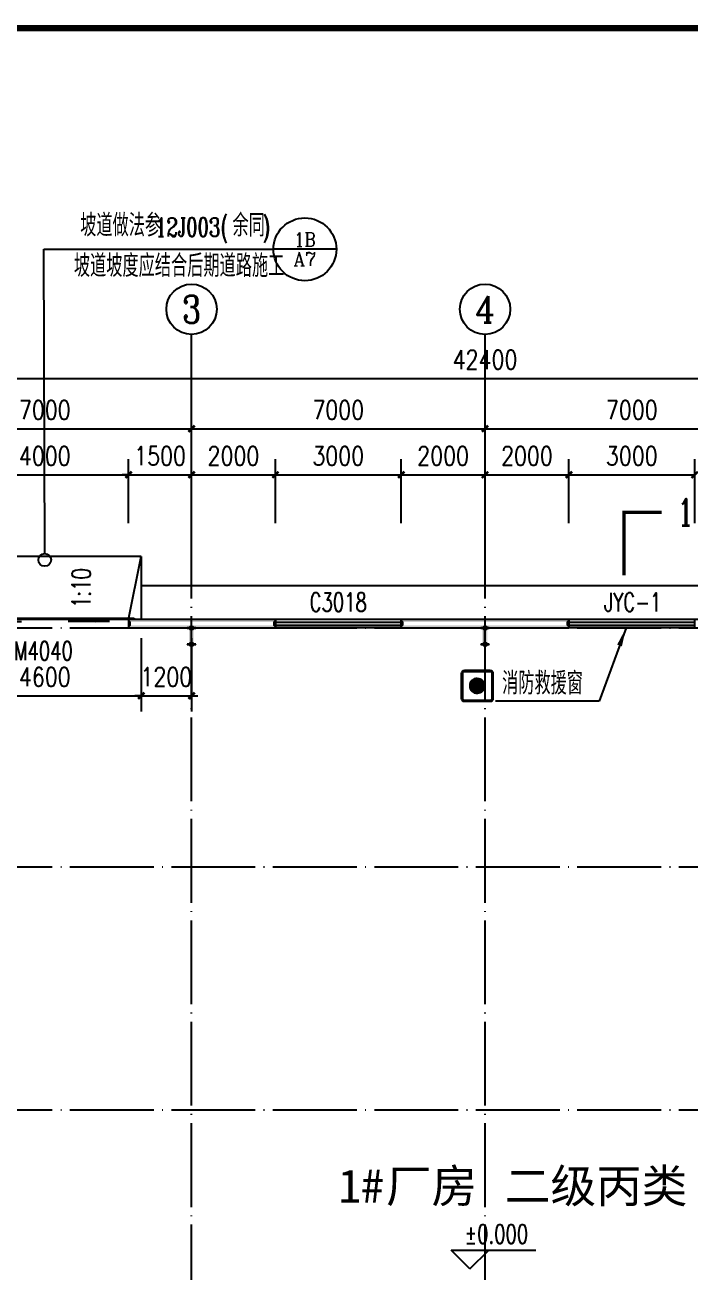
# Model space of a CAD drawing. Extents: x -21908402 to 2004492, y 83987 to 5079726.
# Drawn here: x 1843519 to 1859380, y 367807 to 397562 of the extents above; entities that cross this region are included whole.
import ezdxf
from ezdxf.enums import TextEntityAlignment as Align

# ---------------------------------------------------------------- set-up
doc = ezdxf.new("R2010")
doc.units = 0
doc.header["$LTSCALE"] = 1000
doc.linetypes.add('DOTE', pattern=[2.42, 2, -0.2, 0.02, -0.2])
doc.layers.get('0').update_dxf_attribs({"linetype": 'CONTINUOUS'})
doc.layers.get('DEFPOINTS').update_dxf_attribs({"linetype": 'CONTINUOUS'})
for name, color, linetype in [('AXIS', 3, 'CONTINUOUS'), ('AXIS_TEXT', 7, 'CONTINUOUS'), ('COLUMN', 9, 'CONTINUOUS'), ('DIM_ELEV', 3, 'CONTINUOUS'), ('DIM_LEAD', 3, 'CONTINUOUS'), ('DIM_SYMB', 3, 'CONTINUOUS'), ('DOTE', 1, 'DOTE'), ('GROUND', 2, 'CONTINUOUS'), ('PUB_DIM', 3, 'CONTINUOUS'), ('PUB_TEXT', 7, 'CONTINUOUS'), ('PUB_TITLE', 4, 'CONTINUOUS'), ('PUB_WALL', 9, 'CONTINUOUS'), ('STAIR', 2, 'CONTINUOUS'), ('WALL', 6, 'CONTINUOUS'), ('WINDOW', 94, 'CONTINUOUS'), ('WINDOW_TEXT', 7, 'CONTINUOUS'), ('XF-灭火救援窗', 1, 'CONTINUOUS')]:
    doc.layers.add(name, color=color, linetype=linetype)
doc.styles.add('_TCH_AXIS', font='COMPLEX', dxfattribs={"bigfont": 'GBCBIG'})
doc.styles.add('_TCH_DIM', font='SIMPLEX', dxfattribs={"bigfont": 'GBCBIG'})
doc.styles.add('_TCH_DYN', font='')
doc.styles.add('_TCH_LABEL', font='COMPLEX', dxfattribs={"bigfont": 'GBCBIG'})
doc.styles.add('_TCH_WINDOW', font='SIMPLEX', dxfattribs={"bigfont": 'GBCBIG'})
doc.styles.add('COMPLEX', font='COMPLEX')
doc.styles.add('DIM_FONT', font='simplex.shx', dxfattribs={"width": 0.8})
doc.styles.get('_TCH_DYN').set_extended_font_data('SimSun')
doc.dimstyles.new('DIMN150', dxfattribs={"dimscale": 1.5, "dimtxt": 300, "dimasz": 100, "dimexe": 250, "dimexo": 300, "dimgap": 150, "dimtad": 1, "dimdec": 0, "dimzin": 0, "dimtxsty": 'DIM_FONT', "dimblk": 'ARCHTICK', "dimcen": 0.09, "dimclrt": 7, "dimazin": 3, "dimtfac": 1, "dimtdec": 0, "dimtix": 1, "dimtmove": 0, "dimatfit": 3, "dimtolj": 1, "dimtzin": 0})

# ---------------------------------------------------------------- blocks, each defined once
blk = doc.blocks.new('XF-灭火救援窗图例')
at = {"layer": 'XF-灭火救援窗'}
h = blk.add_hatch(color=256, dxfattribs=at)
h.dxf.hatch_style = 1
h.paths.add_polyline_path([(0, 110, 1), (0, 350, 1)])
for points in [[(-200, -20), (200, -20, 0.414214), (250, 30), (250, 430, 0.414214), (200, 480), (-200, 480, 0.414214), (-250, 430), (-250, 30, 0.414214)], [(-210, 0), (210, 0, 0.414214), (230, 20), (230, 440, 0.414214), (210, 460), (-210, 460, 0.414214), (-230, 440), (-230, 20, 0.414214)]]:
    blk.add_lwpolyline(points, format="xyb", close=True, dxfattribs=at)
for points in [[(0, 350, 1), (0, 110, 30.793651)], [(0, 350, -1), (0, 110, -30.793651)]]:
    blk.add_lwpolyline(points, format="xyb", dxfattribs=at)
blk = doc.blocks.new('_ARCHTICK')
at = {"color": 0, "linetype": 'BYBLOCK', "const_width": 0.4}
blk.add_lwpolyline([(-0.5, -0.5), (0.5, 0.5)], dxfattribs=at)
blk = doc.blocks.new('*D130')
at = {"layer": 'DEFPOINTS', "color": 0}
for p in [(1841691, 383378), (1846291, 383378), (1846291, 381557)]:
    blk.add_point(p, dxfattribs=at)
at = {"layer": 'PUB_DIM', "color": 0}
for p, q in [((1841691, 382928), (1841691, 381182)), ((1846291, 382928), (1846291, 381182)), ((1841691, 381557), (1846291, 381557))]:
    blk.add_line(p, q, dxfattribs=at)
at = {"layer": 'PUB_DIM', "color": 0, "xscale": 150, "yscale": 150, "zscale": 150, "rotation": 180}
blk.add_blockref('_ARCHTICK', (1841691, 381557), dxfattribs=at)
at = {"layer": 'PUB_DIM', "color": 0, "xscale": 150, "yscale": 150, "zscale": 150}
blk.add_blockref('_ARCHTICK', (1846291, 381557), dxfattribs=at)
at = {"layer": 'PUB_DIM', "color": 7, "insert": (1843991, 382007), "char_height": 450, "attachment_point": 5, "style": 'DIM_FONT'}
blk.add_mtext('\\A1;4600', dxfattribs=at)
blk = doc.blocks.new('*D131')
at = {"layer": 'DEFPOINTS', "color": 0}
for p in [(1846291, 383378), (1847491, 383378), (1847491, 381557)]:
    blk.add_point(p, dxfattribs=at)
at = {"layer": 'PUB_DIM', "color": 0}
for p, q in [((1846291, 382928), (1846291, 381182)), ((1847491, 382928), (1847491, 381182)), ((1846291, 381557), (1846141, 381557)), ((1846291, 381557), (1847491, 381557)), ((1847491, 381557), (1847641, 381557))]:
    blk.add_line(p, q, dxfattribs=at)
at = {"layer": 'PUB_DIM', "color": 0, "xscale": 150, "yscale": 150, "zscale": 150}
blk.add_blockref('_ARCHTICK', (1846291, 381557), dxfattribs=at)
at = {"layer": 'PUB_DIM', "color": 0, "xscale": 150, "yscale": 150, "zscale": 150, "rotation": 180}
blk.add_blockref('_ARCHTICK', (1847491, 381557), dxfattribs=at)
at = {"layer": 'PUB_DIM', "color": 7, "insert": (1846891, 382007), "char_height": 450, "attachment_point": 5, "style": 'DIM_FONT'}
blk.add_mtext('\\A1;1200', dxfattribs=at)
blk = doc.blocks.new('*D350')
at = {"layer": 'DEFPOINTS', "color": 0}
for p in [(1859491, 386830), (1856491, 385228), (1859491, 385228)]:
    blk.add_point(p, dxfattribs=at)
at = {"layer": 'PUB_DIM', "color": 0}
for p, q in [((1856491, 385678), (1856491, 387205)), ((1859491, 385678), (1859491, 387205)), ((1856491, 386830), (1859491, 386830))]:
    blk.add_line(p, q, dxfattribs=at)
at = {"layer": 'PUB_DIM', "color": 0, "xscale": 150, "yscale": 150, "zscale": 150, "rotation": 180}
blk.add_blockref('_ARCHTICK', (1856491, 386830), dxfattribs=at)
at = {"layer": 'PUB_DIM', "color": 0, "xscale": 150, "yscale": 150, "zscale": 150}
blk.add_blockref('_ARCHTICK', (1859491, 386830), dxfattribs=at)
at = {"layer": 'PUB_DIM', "color": 7, "insert": (1857991, 387280), "char_height": 450, "attachment_point": 5, "style": 'DIM_FONT'}
blk.add_mtext('\\A1;3000', dxfattribs=at)
blk = doc.blocks.new('*D351')
at = {"layer": 'DEFPOINTS', "color": 0}
for p in [(1856491, 386830), (1854491, 385228), (1856491, 385228)]:
    blk.add_point(p, dxfattribs=at)
at = {"layer": 'PUB_DIM', "color": 0}
for p, q in [((1854491, 385678), (1854491, 387205)), ((1856491, 385678), (1856491, 387205)), ((1854491, 386830), (1856491, 386830))]:
    blk.add_line(p, q, dxfattribs=at)
at = {"layer": 'PUB_DIM', "color": 0, "xscale": 150, "yscale": 150, "zscale": 150, "rotation": 180}
blk.add_blockref('_ARCHTICK', (1854491, 386830), dxfattribs=at)
at = {"layer": 'PUB_DIM', "color": 0, "xscale": 150, "yscale": 150, "zscale": 150}
blk.add_blockref('_ARCHTICK', (1856491, 386830), dxfattribs=at)
at = {"layer": 'PUB_DIM', "color": 7, "insert": (1855491, 387280), "char_height": 450, "attachment_point": 5, "style": 'DIM_FONT'}
blk.add_mtext('\\A1;2000', dxfattribs=at)
blk = doc.blocks.new('*D352')
at = {"layer": 'DEFPOINTS', "color": 0}
for p in [(1854491, 386830), (1852491, 385228), (1854491, 385228)]:
    blk.add_point(p, dxfattribs=at)
at = {"layer": 'PUB_DIM', "color": 0}
for p, q in [((1852491, 385678), (1852491, 387205)), ((1854491, 385678), (1854491, 387205)), ((1852491, 386830), (1854491, 386830))]:
    blk.add_line(p, q, dxfattribs=at)
at = {"layer": 'PUB_DIM', "color": 0, "xscale": 150, "yscale": 150, "zscale": 150, "rotation": 180}
blk.add_blockref('_ARCHTICK', (1852491, 386830), dxfattribs=at)
at = {"layer": 'PUB_DIM', "color": 0, "xscale": 150, "yscale": 150, "zscale": 150}
blk.add_blockref('_ARCHTICK', (1854491, 386830), dxfattribs=at)
at = {"layer": 'PUB_DIM', "color": 7, "insert": (1853491, 387280), "char_height": 450, "attachment_point": 5, "style": 'DIM_FONT'}
blk.add_mtext('\\A1;2000', dxfattribs=at)
blk = doc.blocks.new('*D353')
at = {"layer": 'DEFPOINTS', "color": 0}
for p in [(1852491, 386830), (1849491, 385228), (1852491, 385228)]:
    blk.add_point(p, dxfattribs=at)
at = {"layer": 'PUB_DIM', "color": 0}
for p, q in [((1849491, 385678), (1849491, 387205)), ((1852491, 385678), (1852491, 387205)), ((1849491, 386830), (1852491, 386830))]:
    blk.add_line(p, q, dxfattribs=at)
at = {"layer": 'PUB_DIM', "color": 0, "xscale": 150, "yscale": 150, "zscale": 150, "rotation": 180}
blk.add_blockref('_ARCHTICK', (1849491, 386830), dxfattribs=at)
at = {"layer": 'PUB_DIM', "color": 0, "xscale": 150, "yscale": 150, "zscale": 150}
blk.add_blockref('_ARCHTICK', (1852491, 386830), dxfattribs=at)
at = {"layer": 'PUB_DIM', "color": 7, "insert": (1850991, 387280), "char_height": 450, "attachment_point": 5, "style": 'DIM_FONT'}
blk.add_mtext('\\A1;3000', dxfattribs=at)
blk = doc.blocks.new('*D354')
at = {"layer": 'DEFPOINTS', "color": 0}
for p in [(1849491, 386830), (1847491, 385228), (1849491, 385228)]:
    blk.add_point(p, dxfattribs=at)
at = {"layer": 'PUB_DIM', "color": 0}
for p, q in [((1847491, 385678), (1847491, 387205)), ((1849491, 385678), (1849491, 387205)), ((1847491, 386830), (1849491, 386830))]:
    blk.add_line(p, q, dxfattribs=at)
at = {"layer": 'PUB_DIM', "color": 0, "xscale": 150, "yscale": 150, "zscale": 150, "rotation": 180}
blk.add_blockref('_ARCHTICK', (1847491, 386830), dxfattribs=at)
at = {"layer": 'PUB_DIM', "color": 0, "xscale": 150, "yscale": 150, "zscale": 150}
blk.add_blockref('_ARCHTICK', (1849491, 386830), dxfattribs=at)
at = {"layer": 'PUB_DIM', "color": 7, "insert": (1848491, 387280), "char_height": 450, "attachment_point": 5, "style": 'DIM_FONT'}
blk.add_mtext('\\A1;2000', dxfattribs=at)
blk = doc.blocks.new('*D355')
at = {"layer": 'DEFPOINTS', "color": 0}
for p in [(1847491, 386830), (1845991, 385228), (1847491, 385228)]:
    blk.add_point(p, dxfattribs=at)
at = {"layer": 'PUB_DIM', "color": 0}
for p, q in [((1845991, 385678), (1845991, 387205)), ((1847491, 385678), (1847491, 387205)), ((1845991, 386830), (1845841, 386830)), ((1845991, 386830), (1847491, 386830)), ((1847491, 386830), (1847641, 386830))]:
    blk.add_line(p, q, dxfattribs=at)
at = {"layer": 'PUB_DIM', "color": 0, "xscale": 150, "yscale": 150, "zscale": 150}
blk.add_blockref('_ARCHTICK', (1845991, 386830), dxfattribs=at)
at = {"layer": 'PUB_DIM', "color": 0, "xscale": 150, "yscale": 150, "zscale": 150, "rotation": 180}
blk.add_blockref('_ARCHTICK', (1847491, 386830), dxfattribs=at)
at = {"layer": 'PUB_DIM', "color": 7, "insert": (1846741, 387280), "char_height": 450, "attachment_point": 5, "style": 'DIM_FONT'}
blk.add_mtext('\\A1;1500', dxfattribs=at)
blk = doc.blocks.new('*D356')
at = {"layer": 'DEFPOINTS', "color": 0}
for p in [(1845991, 386830), (1841991, 385228), (1845991, 385228)]:
    blk.add_point(p, dxfattribs=at)
at = {"layer": 'PUB_DIM', "color": 0}
for p, q in [((1841991, 385678), (1841991, 387205)), ((1845991, 385678), (1845991, 387205)), ((1841991, 386830), (1845991, 386830))]:
    blk.add_line(p, q, dxfattribs=at)
at = {"layer": 'PUB_DIM', "color": 0, "xscale": 150, "yscale": 150, "zscale": 150, "rotation": 180}
blk.add_blockref('_ARCHTICK', (1841991, 386830), dxfattribs=at)
at = {"layer": 'PUB_DIM', "color": 0, "xscale": 150, "yscale": 150, "zscale": 150}
blk.add_blockref('_ARCHTICK', (1845991, 386830), dxfattribs=at)
at = {"layer": 'PUB_DIM', "color": 7, "insert": (1843991, 387280), "char_height": 450, "attachment_point": 5, "style": 'DIM_FONT'}
blk.add_mtext('\\A1;4000', dxfattribs=at)
blk = doc.blocks.new('*D381')
at = {"layer": 'AXIS', "color": 0}
for p, q in [((1840491, 384628), (1840491, 388303)), ((1847491, 384628), (1847491, 388303)), ((1840491, 387928), (1847491, 387928))]:
    blk.add_line(p, q, dxfattribs=at)
at = {"layer": 'DEFPOINTS', "color": 0}
for p in [(1847491, 387928), (1840491, 384178), (1847491, 384178)]:
    blk.add_point(p, dxfattribs=at)
at = {"layer": 'AXIS', "color": 0, "xscale": 150, "yscale": 150, "zscale": 150, "rotation": 180}
blk.add_blockref('_ARCHTICK', (1840491, 387928), dxfattribs=at)
at = {"layer": 'AXIS', "color": 0, "xscale": 150, "yscale": 150, "zscale": 150}
blk.add_blockref('_ARCHTICK', (1847491, 387928), dxfattribs=at)
at = {"layer": 'AXIS', "color": 7, "insert": (1843991, 388378), "char_height": 450, "attachment_point": 5, "style": 'DIM_FONT'}
blk.add_mtext('\\A1;7000', dxfattribs=at)
blk = doc.blocks.new('*D382')
at = {"layer": 'AXIS', "color": 0}
for p, q in [((1847491, 384628), (1847491, 388303)), ((1854491, 384628), (1854491, 388303)), ((1847491, 387928), (1854491, 387928))]:
    blk.add_line(p, q, dxfattribs=at)
at = {"layer": 'DEFPOINTS', "color": 0}
for p in [(1854491, 387928), (1847491, 384178), (1854491, 384178)]:
    blk.add_point(p, dxfattribs=at)
at = {"layer": 'AXIS', "color": 0, "xscale": 150, "yscale": 150, "zscale": 150, "rotation": 180}
blk.add_blockref('_ARCHTICK', (1847491, 387928), dxfattribs=at)
at = {"layer": 'AXIS', "color": 0, "xscale": 150, "yscale": 150, "zscale": 150}
blk.add_blockref('_ARCHTICK', (1854491, 387928), dxfattribs=at)
at = {"layer": 'AXIS', "color": 7, "insert": (1850991, 388378), "char_height": 450, "attachment_point": 5, "style": 'DIM_FONT'}
blk.add_mtext('\\A1;7000', dxfattribs=at)
blk = doc.blocks.new('*D383')
at = {"layer": 'AXIS', "color": 0}
for p, q in [((1854491, 384628), (1854491, 388303)), ((1861491, 384628), (1861491, 388303)), ((1854491, 387928), (1861491, 387928))]:
    blk.add_line(p, q, dxfattribs=at)
at = {"layer": 'DEFPOINTS', "color": 0}
for p in [(1861491, 387928), (1854491, 384178), (1861491, 384178)]:
    blk.add_point(p, dxfattribs=at)
at = {"layer": 'AXIS', "color": 0, "xscale": 150, "yscale": 150, "zscale": 150, "rotation": 180}
blk.add_blockref('_ARCHTICK', (1854491, 387928), dxfattribs=at)
at = {"layer": 'AXIS', "color": 0, "xscale": 150, "yscale": 150, "zscale": 150}
blk.add_blockref('_ARCHTICK', (1861491, 387928), dxfattribs=at)
at = {"layer": 'AXIS', "color": 7, "insert": (1857991, 388378), "char_height": 450, "attachment_point": 5, "style": 'DIM_FONT'}
blk.add_mtext('\\A1;7000', dxfattribs=at)
blk = doc.blocks.new('*D387')
at = {"layer": 'AXIS', "color": 0}
for p, q in [((1833291, 384628), (1833291, 389503)), ((1875691, 384628), (1875691, 389503)), ((1833291, 389128), (1875691, 389128))]:
    blk.add_line(p, q, dxfattribs=at)
at = {"layer": 'DEFPOINTS', "color": 0}
for p in [(1875691, 389128), (1833291, 384178), (1875691, 384178)]:
    blk.add_point(p, dxfattribs=at)
at = {"layer": 'AXIS', "color": 0, "xscale": 150, "yscale": 150, "zscale": 150, "rotation": 180}
blk.add_blockref('_ARCHTICK', (1833291, 389128), dxfattribs=at)
at = {"layer": 'AXIS', "color": 0, "xscale": 150, "yscale": 150, "zscale": 150}
blk.add_blockref('_ARCHTICK', (1875691, 389128), dxfattribs=at)
at = {"layer": 'AXIS', "color": 7, "insert": (1854491, 389578), "char_height": 450, "attachment_point": 5, "style": 'DIM_FONT'}
blk.add_mtext('\\A1;42400', dxfattribs=at)
blk = doc.blocks.new('_AXISO')
blk.add_circle((0, 0), 0.5)
at = {"layer": 'AXIS_TEXT', "style": 'COMPLEX', "width": 1.041667}
blk.add_attdef('A', text='', height=0.56, dxfattribs=at).set_placement((-0.25, -0.28), (0.25, -0.28), align=Align.FIT)
blk = doc.blocks.new('$WINLIB2D$00000001')
at = {"color": 0}
for points in [[(-0.5, 0.5), (-0.5, -0.5)], [(-0.5, 0.5), (0.5, 0.5)], [(0.5, -0.5), (0.5, 0.5)], [(0.5, 0.1667), (-0.5, 0.1667)], [(0.5, -0.1667), (-0.5, -0.1667)], [(-0.5, -0.5), (0.5, -0.5)]]:
    blk.add_lwpolyline(points, dxfattribs=at)
blk = doc.blocks.new('$DORLIB2D$00000130')
at = {"color": 0, "linetype": 'CONTINUOUS'}
for p, q in [((-0.5333, 0.6601), (-0.5333, 0.5127)), ((0, 0.6601), (-0.5333, 0.6601)), ((0, 0.5127), (0, 0.6601)), ((0.5333, 0.6601), (0, 0.6601)), ((0.5333, 0.6601), (0.5333, 0.5127)), ((0, 0.5127), (-0.5333, 0.5127)), ((0.5333, 0.5127), (0, 0.5127)), ((-0.3853, 0.2694), (-0.1396, 0.2694)), ((-0.3853, 0.2694), (-0.2999, 0.2144)), ((-0.2999, 0.2144), (-0.2999, 0.2694)), ((0.3853, 0.2694), (0.1396, 0.2694)), ((0.2999, 0.2144), (0.2999, 0.2694)), ((0.3853, 0.2694), (0.2999, 0.2144))]:
    blk.add_line(p, q, dxfattribs=at)

msp = doc.modelspace()

# ---------------------------------------------------------------- hatches: boundary and pattern name
at = {"layer": 'COLUMN'}
for points in [[(1847391, 383178.4), (1847391, 383168.4), (1847451, 383228.4), (1847451, 383118.4)], [(1847391, 383168.4), (1847478.8, 383168.4), (1847503.7, 383228.4), (1847451, 383228.4)], [(1847591, 383178.4), (1847391, 383178.4), (1847451, 383118.4), (1847531, 383118.4)], [(1847489.8, 383163.4), (1847494.8, 383168.4), (1847470, 383228.4), (1847429.8, 383188.3)], [(1847489.8, 382793.4), (1847489.8, 383163.4), (1847429.8, 383188.3), (1847429.8, 382768.6)], [(1847494.8, 383168.4), (1847591, 383168.4), (1847531, 383228.4), (1847470, 383228.4)], [(1847478.8, 383168.4), (1847483.8, 383163.4), (1847543.8, 383188.3), (1847503.7, 383228.4)], [(1847483.8, 383163.4), (1847483.8, 382793.4), (1847543.8, 382768.6), (1847543.8, 383188.3)], [(1847591, 383168.4), (1847591, 383178.4), (1847531, 383118.4), (1847531, 383228.4)], [(1854391, 383178.4), (1854391, 383168.4), (1854451, 383228.4), (1854451, 383118.4)], [(1854391, 383168.4), (1854478.8, 383168.4), (1854503.7, 383228.4), (1854451, 383228.4)], [(1854591, 383178.4), (1854391, 383178.4), (1854451, 383118.4), (1854531, 383118.4)], [(1854489.8, 383163.4), (1854494.8, 383168.4), (1854470, 383228.4), (1854429.8, 383188.3)], [(1854489.8, 382793.4), (1854489.8, 383163.4), (1854429.8, 383188.3), (1854429.8, 382768.6)], [(1854494.8, 383168.4), (1854591, 383168.4), (1854531, 383228.4), (1854470, 383228.4)], [(1854478.8, 383168.4), (1854483.8, 383163.4), (1854543.8, 383188.3), (1854503.7, 383228.4)], [(1854483.8, 383163.4), (1854483.8, 382793.4), (1854543.8, 382768.6), (1854543.8, 383188.3)], [(1854591, 383168.4), (1854591, 383178.4), (1854531, 383118.4), (1854531, 383228.4)], [(1847391, 382778.4), (1847591, 382778.4), (1847531, 382838.4), (1847451, 382838.4)], [(1847391, 382788.4), (1847391, 382778.4), (1847451, 382838.4), (1847451, 382728.4)], [(1847478.8, 382788.4), (1847391, 382788.4), (1847451, 382728.4), (1847503.7, 382728.4)], [(1847494.8, 382788.4), (1847489.8, 382793.4), (1847429.8, 382768.6), (1847470, 382728.4)], [(1847591, 382788.4), (1847494.8, 382788.4), (1847470, 382728.4), (1847531, 382728.4)], [(1847483.8, 382793.4), (1847478.8, 382788.4), (1847503.7, 382728.4), (1847543.8, 382768.6)], [(1847591, 382778.4), (1847591, 382788.4), (1847531, 382728.4), (1847531, 382838.4)], [(1854391, 382778.4), (1854591, 382778.4), (1854531, 382838.4), (1854451, 382838.4)], [(1854391, 382788.4), (1854391, 382778.4), (1854451, 382838.4), (1854451, 382728.4)], [(1854478.8, 382788.4), (1854391, 382788.4), (1854451, 382728.4), (1854503.7, 382728.4)], [(1854494.8, 382788.4), (1854489.8, 382793.4), (1854429.8, 382768.6), (1854470, 382728.4)], [(1854591, 382788.4), (1854494.8, 382788.4), (1854470, 382728.4), (1854531, 382728.4)], [(1854483.8, 382793.4), (1854478.8, 382788.4), (1854503.7, 382728.4), (1854543.8, 382768.6)], [(1854591, 382778.4), (1854591, 382788.4), (1854531, 382728.4), (1854531, 382838.4)]]:
    msp.add_hatch(color=256, dxfattribs=at).paths.add_polyline_path(points)
at = {"layer": 'PUB_WALL'}
for points in [[(1847488.9, 383378.4), (1845991.5, 383378.4), (1846051.5, 383318.4), (1847488.9, 383318.4)], [(1845991.5, 383378.4), (1845991.5, 383178.4), (1846051.5, 383238.4), (1846051.5, 383318.4)], [(1849491, 383378.4), (1847488.9, 383378.4), (1847488.9, 383318.4), (1849431, 383318.4)], [(1849491, 383178.4), (1849491, 383378.4), (1849431, 383318.4), (1849431, 383238.4)], [(1854488.9, 383378.4), (1852491, 383378.4), (1852551, 383318.4), (1854488.9, 383318.4)], [(1852491, 383378.4), (1852491, 383178.4), (1852551, 383238.4), (1852551, 383318.4)], [(1856491, 383378.4), (1854488.9, 383378.4), (1854488.9, 383318.4), (1856431, 383318.4)], [(1856491, 383178.4), (1856491, 383378.4), (1856431, 383318.4), (1856431, 383238.4)], [(1845991.5, 383178.4), (1847488.9, 383178.4), (1847488.9, 383238.4), (1846051.5, 383238.4)], [(1847488.9, 383178.4), (1849491, 383178.4), (1849431, 383238.4), (1847488.9, 383238.4)], [(1852491, 383178.4), (1854488.9, 383178.4), (1854488.9, 383238.4), (1852551, 383238.4)], [(1854488.9, 383178.4), (1856491, 383178.4), (1856431, 383238.4), (1854488.9, 383238.4)]]:
    msp.add_hatch(color=256, dxfattribs=at).paths.add_polyline_path(points)

# ---------------------------------------------------------------- linework, layer by layer
at = {"layer": 'AXIS'}
for p, q in [((1843971.2, 392208.9), (1849445.4, 392208.9)), ((1843991.5, 384950.5), (1843971.2, 392208.9)), ((1850945.4, 392208.9), (1849445.4, 392208.9)), ((1847491, 384178.4), (1847491, 390178.4)), ((1854491, 384178.4), (1854491, 390178.4))]:
    msp.add_line(p, q, dxfattribs=at)
for centre, radius in [((1850195.4, 392208.9), 750), ((1843991.9, 384798.9), 151.6)]:
    msp.add_circle(centre, radius, dxfattribs=at)
at = {"layer": 'COLUMN'}
for p, q in [((1847591, 383178.4), (1847391, 383178.4)), ((1847391, 383178.4), (1847391, 383168.4)), ((1847391, 383168.4), (1847478.8, 383168.4)), ((1847478.8, 383168.4), (1847483.8, 383163.4)), ((1847483.8, 383163.4), (1847483.8, 382793.4)), ((1847489.8, 383163.4), (1847494.8, 383168.4)), ((1847489.8, 382793.4), (1847489.8, 383163.4)), ((1847494.8, 383168.4), (1847591, 383168.4)), ((1847591, 383168.4), (1847591, 383178.4)), ((1854591, 383178.4), (1854391, 383178.4)), ((1854391, 383178.4), (1854391, 383168.4)), ((1854391, 383168.4), (1854478.8, 383168.4)), ((1854478.8, 383168.4), (1854483.8, 383163.4)), ((1854483.8, 383163.4), (1854483.8, 382793.4)), ((1854489.8, 383163.4), (1854494.8, 383168.4)), ((1854489.8, 382793.4), (1854489.8, 383163.4)), ((1854494.8, 383168.4), (1854591, 383168.4)), ((1854591, 383168.4), (1854591, 383178.4)), ((1847478.8, 382788.4), (1847391, 382788.4)), ((1847391, 382788.4), (1847391, 382778.4)), ((1847391, 382778.4), (1847591, 382778.4)), ((1847483.8, 382793.4), (1847478.8, 382788.4)), ((1847494.8, 382788.4), (1847489.8, 382793.4)), ((1847591, 382788.4), (1847494.8, 382788.4)), ((1847591, 382778.4), (1847591, 382788.4)), ((1854478.8, 382788.4), (1854391, 382788.4)), ((1854391, 382788.4), (1854391, 382778.4)), ((1854391, 382778.4), (1854591, 382778.4)), ((1854483.8, 382793.4), (1854478.8, 382788.4)), ((1854494.8, 382788.4), (1854489.8, 382793.4)), ((1854591, 382788.4), (1854494.8, 382788.4)), ((1854591, 382778.4), (1854591, 382788.4))]:
    msp.add_line(p, q, dxfattribs=at)
at = {"layer": 'DIM_ELEV'}
for p, q in [((1854131, 367882.4), (1853681, 368332.4)), ((1853681, 368332.4), (1855700.7, 368332.4)), ((1854131, 367882.4), (1854581, 368332.4))]:
    msp.add_line(p, q, dxfattribs=at)
at = {"layer": 'DIM_LEAD'}
for p, q in [((1857853.8, 383178.4), (1857213.2, 381430.3)), ((1857213.2, 381430.3), (1854739.1, 381430.3))]:
    msp.add_line(p, q, dxfattribs=at)
msp.add_lwpolyline([(1857853.8, 383178.4, 0, 120, 0), (1857699, 382755.9, 0, 0, 0)], format="xyseb", dxfattribs=at)
at = {"layer": 'DIM_SYMB', "const_width": 75}
msp.add_lwpolyline([(1858703.3, 385934), (1857803.3, 385934), (1857803.3, 384434)], dxfattribs=at)
at = {"layer": 'DIM_SYMB'}
msp.add_lwpolyline([(1845242.2, 383633.2, 0, 0, 0), (1845242.2, 384140.3, 120, 0, 0), (1845242.2, 384590.3, 0, 0, 0)], format="xyseb", dxfattribs=at)
at = {"layer": 'DOTE'}
for p, q in [((1847491, 347578.4), (1847491, 384178.4)), ((1854491, 347578.4), (1854491, 384178.4)), ((1832491, 383178.4), (1876491, 383178.4)), ((1832491, 377478.4), (1876491, 377478.4)), ((1832491, 371678.4), (1876491, 371678.4))]:
    msp.add_line(p, q, dxfattribs=at)
at = {"layer": 'GROUND'}
for p, q in [((1862704, 384178.4), (1846291.5, 384178.4)), ((1862704, 383378.4), (1846291.5, 383378.4))]:
    msp.add_line(p, q, dxfattribs=at)
at = {"layer": 'PUB_TITLE', "const_width": 150}
msp.add_lwpolyline([(1815141.5, 337487.2), (1898991.5, 337487.2), (1898991.5, 397487.2), (1815141.5, 397487.2)], close=True, dxfattribs=at)
at = {"layer": 'STAIR'}
for p, q in [((1846291.5, 384878.4), (1841691.5, 384878.4)), ((1845991.5, 383378.4), (1846291.5, 384878.4)), ((1846291.5, 384878.4), (1846291.5, 383378.4)), ((1846291.5, 383378.4), (1841691.5, 383378.4))]:
    msp.add_line(p, q, dxfattribs=at)
at = {"layer": 'WALL'}
for p, q in [((1847488.9, 383378.4), (1845991.5, 383378.4)), ((1845991.5, 383378.4), (1845991.5, 383178.4)), ((1849491, 383378.4), (1847488.9, 383378.4)), ((1849491, 383178.4), (1849491, 383378.4)), ((1854488.9, 383378.4), (1852491, 383378.4)), ((1852491, 383378.4), (1852491, 383178.4)), ((1856491, 383378.4), (1854488.9, 383378.4)), ((1856491, 383178.4), (1856491, 383378.4)), ((1845991.5, 383178.4), (1847391, 383178.4)), ((1847591, 383178.4), (1849491, 383178.4)), ((1852491, 383178.4), (1854391, 383178.4)), ((1854591, 383178.4), (1856491, 383178.4))]:
    msp.add_line(p, q, dxfattribs=at)

# ---------------------------------------------------------------- block references
at = {"layer": 'AXIS'}
ref = msp.add_blockref('_AXISO', (1847491, 390778.4), dxfattribs=dict(at, xscale=1200, yscale=1200, zscale=1200))
ref.add_attrib('A', '3', dxfattribs={"layer": 'AXIS_TEXT', "height": 657.6, "style": '_TCH_AXIS'}).set_placement((1847271.8, 390449.6), (1847710.2, 390449.6), align=Align.FIT)
ref = msp.add_blockref('_AXISO', (1854491, 390778.4), dxfattribs=dict(at, xscale=1200, yscale=1200, zscale=1200))
ref.add_attrib('A', '4', dxfattribs={"layer": 'AXIS_TEXT', "height": 625, "style": '_TCH_AXIS'}).set_placement((1854252.9, 390465.9), (1854729.1, 390465.9), align=Align.FIT)
at = {"layer": 'WINDOW'}
ref = msp.add_blockref('$WINLIB2D$00000001', (1850991, 383278.4), dxfattribs=dict(at, xscale=3000, yscale=200, zscale=3000, rotation=180))
ref.add_attrib('A', 'C3018', (1850308.5, 383567.8), dxfattribs={"layer": 'WINDOW_TEXT', "height": 446.25, "style": '_TCH_WINDOW', "width": 0.705882})
ref = msp.add_blockref('$WINLIB2D$00000001', (1857991, 383278.4), dxfattribs=dict(at, xscale=3000, yscale=200, zscale=3000, rotation=180))
ref.add_attrib('A', 'JYC-1', (1857331, 383567.8), dxfattribs={"layer": 'WINDOW_TEXT', "height": 446.25, "style": '_TCH_WINDOW', "width": 0.705882})
ref = msp.add_blockref('$DORLIB2D$00000130', (1843991.5, 383278.4), dxfattribs=dict(at, xscale=4000, yscale=-200, zscale=4000, rotation=180))
ref.add_attrib('A', 'M4040', (1843256.5, 382405.3), dxfattribs={"layer": 'WINDOW_TEXT', "height": 446.25, "style": '_TCH_WINDOW', "width": 0.705882})
at = {"layer": 'XF-灭火救援窗', "xscale": -1.5, "yscale": 1.5, "zscale": 1.5}
msp.add_blockref('XF-灭火救援窗图例', (1854305.5, 381446.6), dxfattribs=at)

# ---------------------------------------------------------------- texts
at = {"layer": 'PUB_TEXT'}
for s, height, style, p in [('坡道做法参', 536.17, '_TCH_LABEL', (1844835.8, 392515.2)), ('余同', 536.17, '_TCH_LABEL', (1848468, 392515.2)), ('坡道坡度应结合后期道路施工', 536.17, '_TCH_LABEL', (1844685.8, 391548.7)), ('消防救援窗', 536.17, '_TCH_DIM', (1854896.6, 381587.8)), ('1#', 797.47, '_TCH_DYN', (1850994.2, 369462.5)), ('厂房', 797.47, '_TCH_DYN', (1852128.3, 369462.5)), ('二级丙类', 797.47, '_TCH_DYN', (1854963.8, 369462.5))]:
    msp.add_text(s, height=height, dxfattribs=dict(at, style=style)).set_placement(p)
at = {"layer": 'PUB_TEXT', "width": 0.705882}
for s, height, style, p in [('12J003(', 446.25, '_TCH_LABEL', (1846623, 392515.2)), (')', 446.2, '_TCH_LABEL', (1849182.9, 392515.2)), ('1', 637.5, '_TCH_LABEL', (1859076, 385615.2)), ('%%P0.000', 446.25, '_TCH_DIM', (1854005.7, 368489.9))]:
    msp.add_text(s, height=height, dxfattribs=dict(at, style=style)).set_placement(p)
at = {"layer": 'PUB_TEXT', "style": '_TCH_LABEL'}
for s, height, p, p2 in [('1B', 336.3, (1849939.2, 392276.2), (1850451.7, 392276.2)), ('A7', 326.08, (1849923.7, 391817.6), (1850467.2, 391817.6))]:
    msp.add_text(s, height=height, dxfattribs=at).set_placement(p, p2, align=Align.FIT)
at = {"layer": 'PUB_TEXT', "style": '_TCH_DIM', "width": 0.705882}
msp.add_text('1:10', height=446.25, rotation=90, dxfattribs=at).set_placement((1845084.7, 383654.3))

# ---------------------------------------------------------------- dimensions: what is measured, and where the dimension line sits
at = {"layer": 'AXIS'}
for p1, p2, distance, picture, middle in [((1833291, 384178.4), (1875691, 384178.4), 4950, '*D387', (1854491, 389578.4)), ((1840491, 384178.4), (1847491, 384178.4), 3750, '*D381', (1843991, 388378.4)), ((1847491, 384178.4), (1854491, 384178.4), 3750, '*D382', (1850991, 388378.4)), ((1854491, 384178.4), (1861491, 384178.4), 3750, '*D383', (1857991, 388378.4))]:
    dim = msp.add_aligned_dim(p1=p1, p2=p2, distance=distance, dimstyle='DIMN150', dxfattribs=at)
    dim.commit()
    dim.dimension.update_dxf_attribs({"geometry": picture, "text_midpoint": middle})
at = {"layer": 'PUB_DIM'}
for p1, p2, distance, picture, middle in [((1841991.5, 385228.4), (1845991.5, 385228.4), 1601.1, '*D356', (1843991.5, 387279.5)), ((1845991.486, 385228.4055), (1847490.9952, 385228.4055), 1601.1006, '*D355', (1846741.2406, 387279.506)), ((1847491, 385228.4), (1849491, 385228.4), 1601.1, '*D354', (1848491, 387279.5)), ((1849491, 385228.4), (1852491, 385228.4), 1601.1, '*D353', (1850991, 387279.5)), ((1852491, 385228.4), (1854491, 385228.4), 1601.1, '*D352', (1853491, 387279.5)), ((1854491, 385228.4), (1856491, 385228.4), 1601.1, '*D351', (1855491, 387279.5)), ((1856491, 385228.4), (1859491, 385228.4), 1601.1, '*D350', (1857991, 387279.5)), ((1841691.5, 383378.4), (1846291.5, 383378.4), -1821.5, '*D130', (1843991.5, 382007)), ((1846291.486, 383378.4055), (1847490.9952, 383378.4055), -1821.4539, '*D131', (1846891.2406, 382006.9516))]:
    dim = msp.add_aligned_dim(p1=p1, p2=p2, distance=distance, dimstyle='DIMN150', dxfattribs=at)
    dim.commit()
    dim.dimension.update_dxf_attribs({"geometry": picture, "text_midpoint": middle})

doc.saveas('drawing.dxf')
